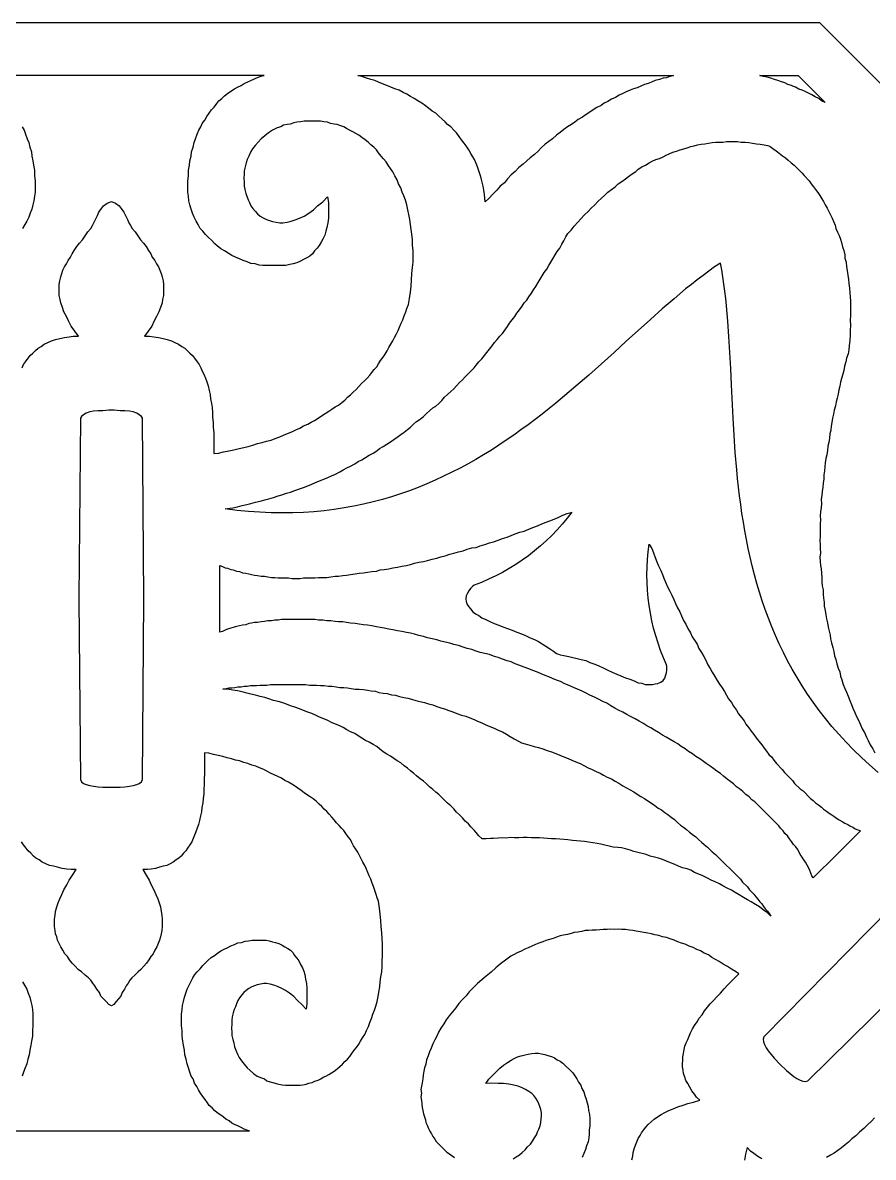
# Model space of a CAD drawing. Extents: x -535 to 535, y -535 to 535.
# Drawn here: x 106.7 to 187.3, y 332.5 to 440 of the extents above; entities that cross this region are included whole.
import ezdxf

# ---------------------------------------------------------------- set-up
doc = ezdxf.new("R2010")
doc.units = 0
doc.layers.add('LAYER_1', color=18, linetype='CONTINUOUS')
doc.layers.add('LAYER_2', color=150, linetype='CONTINUOUS')

msp = doc.modelspace()

# ---------------------------------------------------------------- linework, layer by layer
at = {"layer": 'LAYER_1'}
for points in [[(106.65, 407.3), (106.8, 407.62), (106.99, 407.88), (107.24, 408.21), (107.43, 408.47), (107.68, 408.69), (107.92, 408.95), (108.17, 409.17), (108.46, 409.33), (108.76, 409.54), (109.1, 409.7), (109.44, 409.86), (109.83, 409.97), (110.22, 410.08), (110.66, 410.18), (111.11, 410.24), (111.5, 410.29), (111.99, 410.29), (111.64, 410.77), (111.3, 411.25), (111.06, 411.74), (110.86, 412.16), (110.62, 412.59), (110.47, 413.02), (110.32, 413.45), (110.27, 413.77), (110.18, 414.14), (110.18, 414.52), (110.18, 414.89), (110.18, 415.21), (110.22, 415.53), (110.32, 415.91), (110.42, 416.23), (110.52, 416.55), (110.66, 416.87), (110.86, 417.14), (111.01, 417.46), (111.25, 417.78), (111.4, 418.1), (111.59, 418.42), (111.84, 418.8), (112.08, 419.12), (112.38, 419.44), (112.62, 419.81), (112.87, 420.19), (113.16, 420.51), (113.31, 420.77), (113.45, 421.04), (113.6, 421.36), (113.8, 421.74), (113.94, 422.06), (114.19, 422.38), (114.38, 422.65), (114.73, 422.91), (115.12, 423.07), (115.51, 422.91), (115.85, 422.65), (116.05, 422.38), (116.29, 422.06), (116.44, 421.74), (116.64, 421.36), (116.78, 421.04), (116.93, 420.77), (117.08, 420.51), (117.37, 420.19), (117.62, 419.81), (117.86, 419.44), (118.15, 419.12), (118.4, 418.8), (118.64, 418.42), (118.84, 418.1), (118.99, 417.78), (119.23, 417.46), (119.38, 417.14), (119.57, 416.87), (119.72, 416.55), (119.82, 416.23), (119.92, 415.91), (120.01, 415.53), (120.06, 415.21), (120.06, 414.89), (120.06, 414.52), (120.06, 414.14), (119.97, 413.77), (119.92, 413.45), (119.77, 413.02), (119.62, 412.59), (119.38, 412.16), (119.18, 411.74), (118.94, 411.25), (118.6, 410.77), (118.25, 410.29), (118.74, 410.29), (119.13, 410.24), (119.57, 410.18), (120.01, 410.08), (120.41, 409.97), (120.8, 409.86), (121.14, 409.7), (121.48, 409.54), (121.78, 409.33), (122.07, 409.17), (122.31, 408.95), (122.56, 408.69), (122.8, 408.47), (123, 408.21), (123.24, 407.88), (123.44, 407.62), (123.59, 407.3), (123.73, 406.98), (123.88, 406.71), (124.03, 406.33), (124.17, 405.96), (124.27, 405.58), (124.37, 405.16), (124.47, 404.78), (124.52, 404.35), (124.61, 403.93), (124.66, 403.55), (124.71, 403.07), (124.71, 402.64), (124.76, 402.16), (124.76, 401.68), (124.81, 401.15), (124.81, 400.66), (124.81, 400.18), (124.81, 399.7), (124.81, 399.17), (125.25, 399.22), (125.74, 399.33), (126.23, 399.43), (126.72, 399.54), (127.21, 399.65), (127.65, 399.76), (128.09, 399.86), (128.53, 399.97), (128.97, 400.13), (129.41, 400.24), (129.8, 400.34), (130.24, 400.45), (130.63, 400.61), (131.08, 400.77), (131.42, 400.93), (131.81, 401.09), (132.2, 401.25), (132.59, 401.41), (132.98, 401.57), (133.33, 401.79), (133.72, 401.95), (134.06, 402.16), (134.35, 402.32), (134.7, 402.54), (135.04, 402.75), (135.38, 402.96), (135.72, 403.18), (136.02, 403.39), (136.31, 403.61), (136.65, 403.77), (136.95, 404.03), (137.24, 404.25), (137.49, 404.52), (137.78, 404.73), (138.02, 405), (138.32, 405.26), (138.56, 405.53), (138.81, 405.8), (139.1, 406.07), (139.35, 406.33), (139.59, 406.6), (139.79, 406.87), (140.03, 407.14), (140.28, 407.4), (140.42, 407.67), (140.62, 407.99), (140.86, 408.31), (141.06, 408.58), (141.25, 408.9), (141.4, 409.22), (141.6, 409.54), (141.79, 409.86), (141.94, 410.18), (142.14, 410.51), (142.28, 410.83), (142.43, 411.15), (142.58, 411.52), (142.72, 411.84), (142.87, 412.22), (143.02, 412.59), (143.11, 412.91), (143.26, 413.29), (143.36, 413.87), (143.46, 414.46), (143.51, 415.05), (143.56, 415.64), (143.6, 416.23), (143.65, 416.82), (143.7, 417.3), (143.7, 417.83), (143.7, 418.42), (143.65, 418.9), (143.65, 419.44), (143.6, 419.97), (143.51, 420.4), (143.46, 420.88), (143.41, 421.36), (143.31, 421.84), (143.21, 422.27), (143.11, 422.75), (142.97, 423.18), (142.82, 423.61), (142.67, 423.93), (142.53, 424.36), (142.33, 424.73), (142.18, 425.11), (141.99, 425.48), (141.79, 425.86), (141.55, 426.18), (141.35, 426.5), (141.16, 426.82), (140.91, 427.09), (140.67, 427.35), (140.42, 427.67), (140.23, 427.94), (139.98, 428.21), (139.69, 428.42), (139.44, 428.69), (139.15, 428.9), (138.86, 429.12), (138.56, 429.33), (138.27, 429.49), (137.98, 429.65), (137.68, 429.81), (137.39, 429.97), (137.14, 430.13), (136.85, 430.24), (136.51, 430.35), (136.21, 430.4), (135.87, 430.45), (135.58, 430.56), (135.24, 430.62), (134.94, 430.67), (133.38, 430.67), (133.03, 430.62), (132.69, 430.56), (132.4, 430.51), (132.05, 430.4), (131.76, 430.35), (131.42, 430.29), (131.17, 430.13), (130.83, 430.03), (130.39, 429.81), (130, 429.55), (129.66, 429.28), (129.31, 429.01), (129.02, 428.69), (128.73, 428.37), (128.48, 428.05), (128.29, 427.73), (128.14, 427.35), (127.99, 427.03), (127.89, 426.71), (127.8, 426.34), (127.7, 425.96), (127.7, 425.64), (127.65, 425.27), (127.7, 424.89), (127.7, 424.52), (127.75, 424.2), (127.85, 423.82), (127.94, 423.56), (128.09, 423.23), (128.19, 422.97), (128.33, 422.65), (128.53, 422.38), (128.77, 422.11), (128.97, 421.9), (129.22, 421.68), (129.51, 421.52), (129.8, 421.36), (130.1, 421.26), (130.39, 421.15), (130.73, 421.1), (131.08, 421.04), (131.37, 421.04), (131.76, 421.1), (132.15, 421.2), (132.54, 421.31), (132.93, 421.47), (133.38, 421.68), (133.82, 421.95), (134.26, 422.27), (134.65, 422.65), (135.14, 423.02), (135.58, 423.5), (135.68, 422.97), (135.68, 422.43), (135.68, 421.95), (135.68, 421.47), (135.63, 421.04), (135.53, 420.61), (135.43, 420.24), (135.33, 419.86), (135.19, 419.54), (134.99, 419.22), (134.79, 418.9), (134.6, 418.63), (134.35, 418.37), (134.16, 418.1), (133.91, 417.89), (133.62, 417.73), (133.33, 417.57), (133.03, 417.4), (132.69, 417.24), (132.35, 417.14), (132.01, 417.08), (131.66, 416.98), (129.46, 416.98), (129.12, 417.03), (128.73, 417.14), (128.33, 417.19), (127.99, 417.35), (127.6, 417.46), (127.26, 417.62), (126.87, 417.78), (126.52, 417.94), (126.18, 418.15), (125.84, 418.37), (125.5, 418.58), (125.15, 418.85), (124.91, 419.06), (124.61, 419.38), (124.32, 419.65), (124.03, 419.92), (123.78, 420.24), (123.54, 420.51), (123.34, 420.88), (123.15, 421.2), (122.95, 421.58), (122.8, 421.95), (122.66, 422.33), (122.56, 422.75), (122.46, 423.13), (122.41, 423.56), (122.36, 423.93), (122.36, 424.46), (122.36, 425), (122.41, 425.53), (122.41, 426.02), (122.51, 426.5), (122.56, 426.92), (122.66, 427.35), (122.71, 427.78), (122.85, 428.21), (122.95, 428.64), (123.1, 429.01), (123.24, 429.44), (123.39, 429.81), (123.59, 430.13), (123.73, 430.45), (123.98, 430.78), (124.17, 431.1), (124.37, 431.42), (124.61, 431.74), (124.86, 432.01), (125.1, 432.33), (125.3, 432.59), (125.59, 432.81), (125.84, 433.08), (126.13, 433.29), (126.43, 433.5), (126.77, 433.72), (127.06, 433.88), (127.4, 434.04), (127.7, 434.25), (128.04, 434.41), (128.33, 434.52), (128.68, 434.68), (129.02, 434.84), (129.41, 434.95), (129.58, 435), (115.12, 435), (100.66, 435)], [(106.65, 430.13), (106.85, 429.81), (106.99, 429.44), (107.14, 429.01), (107.29, 428.64), (107.39, 428.21), (107.53, 427.78), (107.58, 427.35), (107.68, 426.92), (107.73, 426.5), (107.83, 426.02), (107.83, 425.53), (107.88, 425), (107.88, 424.46), (107.88, 423.93), (107.83, 423.56), (107.78, 423.13), (107.68, 422.75), (107.58, 422.33), (107.43, 421.95), (107.29, 421.58), (107.09, 421.2), (106.9, 420.88), (106.7, 420.51)], [(187.79, 368.96), (186.97, 369.67), (186.2, 370.38), (185.45, 371.11), (184.74, 371.84), (184.05, 372.58), (183.4, 373.33), (182.78, 374.08), (182.19, 374.84), (181.62, 375.61), (181.09, 376.38), (180.58, 377.16), (180.09, 377.95), (179.63, 378.74), (179.2, 379.54), (178.79, 380.34), (178.4, 381.14), (178.04, 381.95), (177.69, 382.76), (177.37, 383.58), (177.07, 384.4), (176.79, 385.22), (176.52, 386.04), (176.28, 386.87), (176.05, 387.7), (175.84, 388.53), (175.64, 389.36), (175.46, 390.19), (175.29, 391.02), (175.14, 391.85), (175, 392.68), (174.87, 393.51), (174.75, 394.34), (174.64, 395.17), (174.55, 396), (174.46, 396.82), (174.38, 397.65), (174.24, 399.29), (174.13, 400.91), (174.04, 402.52), (173.88, 405.69), (173.81, 407.24), (173.73, 408.76), (173.64, 410.26), (173.54, 411.73), (173.41, 413.16), (173.33, 413.86), (173.25, 414.56), (173.16, 415.24), (173.06, 415.92), (172.95, 416.58), (172.82, 417.23), (172.28, 416.86), (171.73, 416.47), (171.18, 416.06), (170.63, 415.64), (170.08, 415.21), (169.53, 414.77), (168.43, 413.84), (167.32, 412.88), (166.19, 411.89), (163.91, 409.82), (162.75, 408.76), (161.56, 407.69), (160.36, 406.62), (159.13, 405.55), (157.87, 404.48), (157.23, 403.96), (156.59, 403.44), (155.94, 402.92), (155.27, 402.41), (154.6, 401.91), (153.93, 401.41), (153.24, 400.92), (152.54, 400.44), (151.84, 399.97), (151.12, 399.51), (150.39, 399.06), (149.66, 398.63), (148.91, 398.2), (148.15, 397.79), (147.38, 397.4), (146.6, 397.02), (145.81, 396.65), (145.01, 396.3), (144.19, 395.97), (143.36, 395.66), (142.52, 395.36), (141.66, 395.08), (140.79, 394.83), (139.91, 394.59), (139.01, 394.38), (138.1, 394.19), (137.17, 394.02), (136.23, 393.88), (135.27, 393.76), (134.3, 393.67), (133.31, 393.6), (132.3, 393.56), (131.28, 393.55), (130.24, 393.56), (129.19, 393.61), (128.11, 393.68), (127.02, 393.79), (125.91, 393.93), (126.13, 393.98), (126.62, 394.03), (127.06, 394.14), (127.5, 394.25), (127.94, 394.35), (128.33, 394.46), (128.77, 394.57), (129.22, 394.67), (129.66, 394.78), (130.05, 394.89), (130.49, 395), (130.93, 395.16), (131.27, 395.26), (131.71, 395.42), (132.1, 395.53), (132.49, 395.69), (132.93, 395.85), (133.33, 395.96), (133.72, 396.12), (134.11, 396.28), (134.45, 396.44), (134.84, 396.6), (135.24, 396.76), (135.63, 396.92), (135.97, 397.08), (136.36, 397.24), (136.75, 397.46), (137.09, 397.62), (137.44, 397.83), (137.78, 397.99), (138.17, 398.2), (138.51, 398.42), (138.86, 398.58), (139.2, 398.79), (139.54, 399.01), (139.93, 399.22), (140.28, 399.43), (140.52, 399.65), (140.86, 399.86), (141.21, 400.08), (141.55, 400.29), (141.89, 400.5), (142.18, 400.72), (142.53, 400.99), (142.87, 401.2), (143.16, 401.47), (143.46, 401.68), (143.75, 401.95), (144.04, 402.22), (144.39, 402.43), (144.68, 402.7), (144.97, 402.96), (145.27, 403.23), (145.56, 403.5), (145.86, 403.66), (146.15, 403.93), (146.44, 404.19), (146.69, 404.52), (146.98, 404.78), (147.27, 405.05), (147.57, 405.32), (147.81, 405.58), (148.11, 405.91), (148.4, 406.17), (148.64, 406.44), (148.94, 406.76), (149.18, 406.98), (149.48, 407.3), (149.67, 407.56), (149.92, 407.88), (150.21, 408.15), (150.46, 408.47), (150.7, 408.74), (150.95, 409.06), (151.19, 409.38), (151.43, 409.7), (151.68, 409.97), (151.92, 410.29), (152.17, 410.56), (152.41, 410.88), (152.66, 411.2), (152.85, 411.52), (153.1, 411.84), (153.34, 412.16), (153.54, 412.48), (153.78, 412.81), (154.03, 413.13), (154.22, 413.45), (154.47, 413.71), (154.66, 414.04), (154.91, 414.36), (155.11, 414.68), (155.35, 415), (155.55, 415.37), (155.74, 415.69), (155.94, 416.01), (156.13, 416.34), (156.38, 416.66), (156.57, 416.98), (156.77, 417.3), (156.96, 417.62), (157.16, 417.99), (157.36, 418.31), (157.6, 418.63), (157.8, 419.01), (157.99, 419.33), (158.19, 419.7), (158.38, 420.03), (158.68, 420.35), (158.97, 420.72), (159.31, 421.1), (159.61, 421.42), (159.95, 421.79), (160.29, 422.11), (160.59, 422.43), (160.93, 422.75), (161.22, 423.07), (161.57, 423.39), (161.86, 423.66), (162.15, 423.93), (162.5, 424.2), (162.84, 424.46), (163.13, 424.73), (163.47, 424.95), (163.82, 425.21), (164.11, 425.43), (164.45, 425.69), (164.8, 425.91), (165.04, 426.12), (165.38, 426.34), (165.73, 426.5), (166.07, 426.71), (166.36, 426.87), (166.7, 427.03), (167.05, 427.14), (167.39, 427.3), (167.68, 427.46), (167.98, 427.57), (168.32, 427.73), (168.66, 427.83), (169, 427.94), (169.35, 428.05), (169.69, 428.15), (170.03, 428.26), (170.33, 428.32), (170.67, 428.42), (171.01, 428.48), (171.35, 428.53), (171.7, 428.58), (172.04, 428.64), (172.38, 428.69), (173.07, 428.69), (173.41, 428.74), (174.44, 428.74), (174.78, 428.69), (175.17, 428.69), (175.51, 428.64), (175.86, 428.58), (176.25, 428.53), (176.59, 428.48), (176.98, 428.42), (177.28, 428.37), (177.42, 428.33), (177.55, 428.26), (177.8, 428.09), (178.11, 427.85), (178.39, 427.64), (178.7, 427.4), (178.98, 427.2), (179.26, 426.99), (179.54, 426.72), (179.82, 426.51), (180.55, 425.79), (180.75, 425.51), (181.24, 425.02), (181.44, 424.74), (181.65, 424.46), (181.85, 424.18), (182.06, 423.9), (182.26, 423.62), (182.43, 423.3), (182.6, 423.06), (182.76, 422.74), (182.93, 422.42), (183.1, 422.1), (183.26, 421.79), (183.43, 421.47), (183.56, 421.11), (183.69, 420.83), (183.78, 420.51), (183.91, 420.15), (184.08, 419.83), (184.21, 419.48), (184.3, 419.16), (184.39, 418.76), (184.52, 418.41), (184.61, 418.02), (184.63, 417.69), (184.73, 417.3), (184.78, 416.87), (184.84, 416.51), (184.89, 416.08), (184.98, 415.68), (185, 415.29), (185.05, 414.85), (185.1, 414.42), (185.12, 414.03), (185.14, 413.63), (185.16, 413.16), (185.14, 412.73), (185.15, 412.26), (185.13, 411.82), (185.15, 411.35), (185.13, 410.85), (185.11, 410.41), (185.08, 409.9), (185.03, 409.43), (185.01, 409), (184.92, 408.63), (184.79, 408.23), (184.7, 407.86), (184.58, 407.46), (184.52, 407.06), (184.44, 406.7), (184.31, 406.29), (184.22, 405.93), (184.13, 405.56), (184.04, 405.2), (183.99, 404.8), (183.9, 404.43), (183.81, 404.07), (183.73, 403.7), (183.6, 403.3), (183.55, 402.9), (183.46, 402.53), (183.4, 402.13), (183.31, 401.77), (183.3, 401.4), (183.21, 401.04), (183.16, 400.64), (183.1, 400.24), (183.01, 399.87), (182.96, 399.47), (182.91, 399.07), (182.82, 398.71), (182.76, 398.31), (182.71, 397.91), (182.69, 397.55), (182.64, 397.15), (182.62, 396.78), (182.57, 396.38), (182.52, 395.98), (182.46, 395.58), (182.45, 395.22), (182.39, 394.82), (182.41, 394.43), (182.36, 394.03), (182.31, 393.7), (182.29, 393.26), (182.31, 392.94), (182.29, 392.5), (182.27, 392.14), (182.29, 391.75), (182.27, 391.31), (182.26, 390.95), (182.27, 390.55), (182.29, 390.16), (182.31, 389.76), (182.26, 389.36), (182.28, 388.96), (182.3, 388.57), (182.39, 388.24), (182.41, 387.85), (182.43, 387.45), (182.44, 387.05), (182.46, 386.66), (182.55, 386.26), (182.57, 385.87), (182.59, 385.47), (182.65, 385.11), (182.67, 384.71), (182.76, 384.32), (182.81, 383.89), (182.87, 383.53), (182.96, 383.14), (183.05, 382.74), (183.14, 382.35), (183.23, 381.96), (183.25, 381.63), (183.34, 381.24), (183.47, 380.81), (183.56, 380.42), (183.65, 380.02), (183.78, 379.67), (183.87, 379.27), (184, 378.85), (184.13, 378.49), (184.22, 378.1), (184.34, 377.74), (184.47, 377.31), (184.63, 376.92), (184.76, 376.57), (184.93, 376.18), (185.09, 375.79), (185.25, 375.4), (185.38, 375.04), (185.55, 374.65), (185.71, 374.26), (185.91, 373.91), (186.11, 373.48), (186.27, 373.09), (186.47, 372.74), (186.67, 372.32), (186.84, 372), (187.03, 371.57), (187.27, 371.19), (187.47, 370.83)], [(100.46, 335), (115.12, 335), (128.21, 335), (128.06, 335.05), (127.71, 335.16), (127.41, 335.32), (127.1, 335.48), (126.84, 335.59), (126.53, 335.75), (126.27, 335.96), (125.96, 336.12), (125.7, 336.34), (125.39, 336.55), (125.13, 336.71), (124.87, 336.92), (124.65, 337.19), (124.39, 337.41), (124.21, 337.67), (124, 337.99), (123.78, 338.26), (123.56, 338.58), (123.38, 338.9), (123.21, 339.22), (122.99, 339.54), (122.86, 339.92), (122.69, 340.19), (122.55, 340.56), (122.42, 340.99), (122.29, 341.36), (122.2, 341.79), (122.07, 342.22), (122.03, 342.65), (121.94, 343.13), (121.9, 343.5), (121.81, 343.98), (121.81, 344.47), (121.77, 345), (121.77, 345.53), (121.77, 346.07), (121.81, 346.5), (121.86, 346.87), (121.94, 347.25), (122.03, 347.67), (122.16, 348.05), (122.29, 348.42), (122.47, 348.8), (122.64, 349.12), (122.82, 349.49), (123.03, 349.81), (123.25, 350.08), (123.52, 350.35), (123.78, 350.67), (124.04, 350.94), (124.26, 351.15), (124.56, 351.42), (124.87, 351.63), (125.18, 351.85), (125.48, 352.06), (125.79, 352.22), (126.14, 352.38), (126.44, 352.54), (126.79, 352.65), (127.1, 352.81), (127.45, 352.86), (127.8, 352.97), (128.1, 353.02), (128.45, 353.08), (129.77, 353.08), (130.07, 353.02), (130.38, 352.92), (130.68, 352.86), (130.99, 352.75), (131.29, 352.59), (131.56, 352.43), (131.82, 352.27), (132.08, 352.11), (132.3, 351.9), (132.47, 351.63), (132.69, 351.36), (132.87, 351.1), (133.04, 350.78), (133.22, 350.46), (133.35, 350.13), (133.44, 349.81), (133.52, 349.39), (133.61, 348.96), (133.65, 348.53), (133.65, 348.05), (133.65, 347.57), (133.65, 347.03), (133.57, 346.55), (133.17, 346.98), (132.74, 347.35), (132.39, 347.73), (131.99, 348.05), (131.6, 348.32), (131.21, 348.53), (130.86, 348.69), (130.51, 348.8), (130.16, 348.9), (129.81, 348.96), (129.55, 348.96), (129.24, 348.9), (128.93, 348.85), (128.67, 348.74), (128.41, 348.64), (128.15, 348.48), (127.89, 348.32), (127.67, 348.1), (127.49, 347.89), (127.27, 347.62), (127.1, 347.35), (126.97, 347.03), (126.88, 346.76), (126.75, 346.5), (126.66, 346.18), (126.57, 345.8), (126.53, 345.48), (126.53, 345.11), (126.49, 344.73), (126.53, 344.36), (126.53, 344.04), (126.62, 343.66), (126.71, 343.34), (126.79, 342.97), (126.92, 342.65), (127.06, 342.27), (127.23, 341.95), (127.45, 341.63), (127.71, 341.31), (127.97, 340.99), (128.28, 340.72), (128.59, 340.45), (128.93, 340.19), (129.33, 340.03), (129.63, 339.92), (129.85, 339.76), (130.16, 339.65), (130.42, 339.6), (130.73, 339.49), (130.99, 339.44), (131.29, 339.38), (131.6, 339.33), (133, 339.33), (133.26, 339.38), (133.57, 339.44), (133.83, 339.54), (134.14, 339.6), (134.4, 339.7), (134.7, 339.81), (134.97, 339.92), (135.18, 340.08), (135.45, 340.19), (135.71, 340.35), (135.97, 340.51), (136.23, 340.67), (136.5, 340.88), (136.76, 341.1), (137.02, 341.31), (137.24, 341.58), (137.5, 341.79), (137.72, 342.06), (137.89, 342.33), (138.11, 342.65), (138.33, 342.91), (138.55, 343.23), (138.72, 343.5), (138.9, 343.82), (139.12, 344.14), (139.29, 344.52), (139.47, 344.89), (139.6, 345.27), (139.77, 345.64), (139.9, 346.07), (140.04, 346.44), (140.17, 346.82), (140.3, 347.25), (140.39, 347.73), (140.47, 348.16), (140.56, 348.64), (140.6, 349.12), (140.65, 349.6), (140.73, 350.08), (140.78, 350.56), (140.78, 351.1), (140.82, 351.58), (140.82, 352.17), (140.82, 352.7), (140.78, 353.24), (140.73, 353.77), (140.69, 354.36), (140.65, 354.95), (140.6, 355.54), (140.52, 356.12), (140.43, 356.77), (140.3, 357.09), (140.21, 357.41), (140.08, 357.78), (139.95, 358.16), (139.82, 358.48), (139.69, 358.85), (139.55, 359.17), (139.42, 359.49), (139.25, 359.87), (139.12, 360.14), (138.94, 360.46), (138.77, 360.78), (138.64, 361.1), (138.46, 361.42), (138.29, 361.69), (138.07, 362.01), (137.89, 362.33), (137.76, 362.6), (137.54, 362.86), (137.33, 363.18), (137.15, 363.45), (136.93, 363.67), (136.71, 363.93), (136.45, 364.2), (136.23, 364.47), (136.01, 364.74), (135.75, 365), (135.53, 365.27), (135.27, 365.48), (135.05, 365.75), (134.79, 365.97), (134.53, 366.23), (134.22, 366.45), (133.96, 366.66), (133.7, 366.82), (133.39, 367.04), (133.09, 367.25), (132.78, 367.46), (132.47, 367.68), (132.21, 367.84), (131.91, 368.05), (131.56, 368.21), (131.25, 368.43), (130.9, 368.59), (130.55, 368.75), (130.2, 368.91), (129.85, 369.07), (129.55, 369.23), (129.15, 369.39), (128.8, 369.55), (128.41, 369.66), (128.06, 369.82), (127.67, 369.92), (127.27, 370.08), (126.88, 370.14), (126.49, 370.24), (126.09, 370.35), (125.66, 370.46), (125.22, 370.56), (124.78, 370.67), (124.35, 370.78), (123.95, 370.83), (123.95, 370.3), (123.95, 369.87), (123.95, 369.33), (123.95, 368.85), (123.91, 368.32), (123.91, 367.84), (123.87, 367.36), (123.87, 366.93), (123.82, 366.5), (123.78, 366.07), (123.69, 365.64), (123.65, 365.22), (123.56, 364.84), (123.47, 364.41), (123.38, 364.04), (123.25, 363.67), (123.12, 363.34), (122.99, 363.02), (122.86, 362.7), (122.73, 362.38), (122.55, 362.11), (122.34, 361.79), (122.16, 361.53), (121.94, 361.31), (121.72, 361.04), (121.51, 360.83), (121.24, 360.67), (120.98, 360.46), (120.68, 360.3), (120.37, 360.14), (120.02, 360.08), (119.67, 359.98), (119.28, 359.87), (118.88, 359.81), (118.53, 359.76), (118.1, 359.76), (118.4, 359.23), (118.71, 358.75), (118.88, 358.32), (119.15, 357.84), (119.32, 357.41), (119.5, 356.98), (119.63, 356.61), (119.76, 356.23), (119.84, 355.8), (119.89, 355.43), (119.93, 355.05), (119.93, 354.68), (119.93, 354.36), (119.89, 353.99), (119.84, 353.66), (119.76, 353.4), (119.67, 353.08), (119.54, 352.75), (119.41, 352.43), (119.23, 352.11), (119.06, 351.79), (118.84, 351.52), (118.66, 351.2), (118.45, 350.88), (118.18, 350.62), (117.92, 350.29), (117.66, 350.08), (117.35, 349.76), (117.05, 349.49), (116.87, 349.28), (116.7, 349.01), (116.52, 348.74), (116.35, 348.42), (116.13, 348.1), (116, 347.78), (115.78, 347.51), (115.56, 347.25), (115.34, 346.98), (115.12, 346.86), (114.87, 346.98), (114.62, 347.25), (114.38, 347.51), (114.13, 347.78), (113.99, 348.1), (113.74, 348.42), (113.55, 348.74), (113.35, 349.01), (113.16, 349.28), (112.96, 349.49), (112.62, 349.76), (112.27, 350.08), (111.98, 350.29), (111.69, 350.62), (111.39, 350.88), (111.15, 351.2), (110.95, 351.52), (110.71, 351.79), (110.51, 352.11), (110.32, 352.43), (110.17, 352.75), (110.02, 353.08), (109.93, 353.4), (109.83, 353.66), (109.78, 353.99), (109.73, 354.36), (109.73, 354.68), (109.73, 355.05), (109.78, 355.43), (109.83, 355.8), (109.93, 356.23), (110.07, 356.61), (110.22, 356.98), (110.42, 357.41), (110.61, 357.84), (110.9, 358.32), (111.1, 358.75), (111.44, 359.23), (111.79, 359.76), (111.3, 359.76), (110.9, 359.81), (110.46, 359.87), (110.02, 359.98), (109.63, 360.08), (109.24, 360.14), (108.9, 360.3), (108.56, 360.46), (108.26, 360.67), (107.97, 360.83), (107.72, 361.04), (107.48, 361.31), (107.23, 361.53), (107.04, 361.79), (106.79, 362.11), (106.6, 362.38)], [(188.88, 356.04), (176.95, 343.91), (176.87, 343.69), (176.9, 343.44), (176.99, 343.19), (177.16, 342.87), (177.36, 342.59), (177.64, 342.24), (177.91, 341.89), (178.5, 341.3), (179.09, 340.72), (179.44, 340.44), (179.79, 340.17), (180.07, 339.96), (180.39, 339.8), (180.64, 339.7), (180.89, 339.67), (181.11, 339.76), (193.24, 351.68)], [(164.43, 332.25), (164.53, 332.6), (164.57, 332.94), (164.67, 333.29), (164.77, 333.64), (164.91, 333.96), (165.04, 334.28), (165.21, 334.57), (165.34, 334.82), (165.53, 335.08), (165.77, 335.37), (165.99, 335.6), (166.26, 335.87), (166.55, 336.1), (166.85, 336.33), (167.21, 336.57), (167.57, 336.75), (167.93, 336.92), (168.35, 337.1), (168.78, 337.28), (169.31, 337.43), (169.73, 337.61), (170.29, 337.73), (170.88, 337.9), (170.57, 338.21), (170.36, 338.49), (170.12, 338.81), (169.92, 339.16), (169.75, 339.48), (169.54, 339.77), (169.44, 340.1), (169.33, 340.43), (169.3, 340.76), (169.23, 341.06), (169.23, 341.37), (169.26, 341.71), (169.26, 342.02), (169.32, 342.33), (169.39, 342.71), (169.46, 343.03), (169.59, 343.34), (169.73, 343.66), (169.86, 343.98), (170, 344.3), (170.17, 344.66), (170.37, 344.99), (170.61, 345.35), (170.82, 345.68), (171.09, 346.01), (171.33, 346.38), (171.6, 346.71), (171.87, 347.04), (172.17, 347.35), (172.48, 347.72), (172.82, 348.06), (173.17, 348.47), (173.51, 348.81), (173.89, 349.19), (174.19, 349.49), (174.57, 349.87), (174.25, 350.11), (173.87, 350.34), (173.49, 350.57), (173.1, 350.81), (172.72, 351.04), (172.36, 351.24), (172.01, 351.44), (171.69, 351.69), (171.3, 351.85), (170.95, 352.05), (170.59, 352.19), (170.23, 352.39), (169.87, 352.52), (169.48, 352.69), (169.15, 352.79), (168.79, 352.92), (168.43, 353.06), (168.07, 353.19), (167.71, 353.32), (167.34, 353.39), (166.98, 353.52), (166.61, 353.59), (166.31, 353.66), (165.95, 353.73), (165.58, 353.79), (165.21, 353.86), (164.84, 353.92), (164.54, 353.99), (164.21, 354.03), (163.84, 354.09), (163.46, 354.09), (163.13, 354.12), (162.78, 354.09), (162.45, 354.12), (162.1, 354.09), (161.73, 354.08), (161.39, 354.05), (161.04, 354.01), (160.67, 354.01), (160.32, 353.98), (160.02, 353.98), (159.71, 353.91), (159.32, 353.84), (158.98, 353.81), (158.7, 353.71), (158.35, 353.61), (157.97, 353.54), (157.65, 353.47), (157.3, 353.37), (156.98, 353.23), (156.63, 353.13), (156.28, 353.03), (156, 352.93), (155.61, 352.79), (155.29, 352.65), (154.97, 352.52), (154.62, 352.35), (154.3, 352.21), (153.94, 352.04), (153.58, 351.87), (153.29, 351.7), (152.97, 351.57), (152.46, 351.18), (151.98, 350.82), (151.53, 350.44), (151.09, 350.05), (150.64, 349.67), (150.23, 349.32), (149.82, 348.97), (149.44, 348.6), (149.03, 348.18), (148.72, 347.81), (148.34, 347.43), (148.03, 347.06), (147.75, 346.66), (147.44, 346.29), (147.13, 345.91), (146.85, 345.51), (146.61, 345.15), (146.33, 344.75), (146.12, 344.35), (145.95, 343.99), (145.78, 343.64), (145.57, 343.24), (145.43, 342.85), (145.26, 342.49), (145.12, 342.11), (144.98, 341.72), (144.9, 341.34), (144.8, 340.99), (144.73, 340.67), (144.66, 340.29), (144.63, 339.95), (144.56, 339.57), (144.49, 339.25), (144.45, 338.91), (144.49, 338.57), (144.45, 338.23), (144.49, 337.89), (144.52, 337.56), (144.56, 337.22), (144.63, 336.92), (144.7, 336.62), (144.77, 336.32), (144.88, 336.06), (144.92, 335.79), (145.03, 335.53), (145.17, 335.24), (145.28, 334.98), (145.46, 334.73), (145.57, 334.47), (145.75, 334.21), (145.9, 333.99), (146.89, 333), (147.14, 332.82), (147.4, 332.64), (147.62, 332.49)], [(106.7, 349.12), (106.89, 348.8), (107.09, 348.42), (107.23, 348.05), (107.38, 347.67), (107.48, 347.25), (107.58, 346.87), (107.63, 346.5), (107.67, 346.07), (107.67, 345.53), (107.67, 345), (107.63, 344.47), (107.63, 343.98), (107.53, 343.5), (107.48, 343.13), (107.38, 342.65), (107.33, 342.22), (107.19, 341.79), (107.09, 341.36), (106.94, 340.99), (106.79, 340.56), (106.65, 340.19)], [(153.18, 332.37), (153.47, 332.54), (153.8, 332.74), (154.03, 332.97), (154.32, 333.2), (154.56, 333.5), (154.82, 333.76), (155.02, 334.02), (155.22, 334.35), (155.39, 334.64), (155.48, 334.92), (155.61, 335.17), (155.74, 335.49), (155.81, 335.8), (155.84, 336.14), (155.87, 336.42), (155.87, 336.73), (155.8, 337.02), (155.72, 337.32), (155.61, 337.58), (155.5, 337.85), (155.33, 338.1), (155.15, 338.35), (154.96, 338.54), (154.68, 338.75), (154.35, 338.92), (154.03, 339.09), (153.67, 339.23), (153.24, 339.35), (152.77, 339.44), (152.27, 339.49), (151.76, 339.48), (151.18, 339.52), (150.6, 339.49), (150.88, 339.9), (151.26, 340.28), (151.6, 340.62), (151.94, 340.96), (152.27, 341.23), (152.64, 341.47), (153, 341.71), (153.29, 341.87), (153.61, 342.01), (153.96, 342.11), (154.31, 342.22), (154.62, 342.28), (154.97, 342.32), (155.28, 342.38), (155.59, 342.38), (155.88, 342.31), (156.18, 342.23), (156.48, 342.16), (156.81, 342.06), (157.1, 341.92), (157.36, 341.74), (157.65, 341.6), (157.9, 341.42), (158.83, 340.49), (159.04, 340.21), (159.22, 339.95), (159.39, 339.63), (159.6, 339.35), (159.7, 339.02), (159.87, 338.69), (159.98, 338.36), (160.11, 338), (160.21, 337.67), (160.28, 337.31), (160.34, 336.94), (160.41, 336.57), (160.44, 336.17), (160.44, 335.86), (160.44, 335.48), (160.39, 335.07), (160.39, 334.7), (160.36, 334.35), (160.28, 333.97), (160.14, 333.58), (160.04, 333.23), (159.9, 332.85), (159.73, 332.49)], [(187.43, 336.25), (187.13, 335.94), (186.75, 335.57), (186.41, 335.23), (186, 334.88), (185.66, 334.54), (185.28, 334.24), (184.98, 333.93), (184.64, 333.67), (184.31, 333.4), (183.94, 333.16), (183.6, 332.9), (183.26, 332.7), (182.89, 332.47)], [(176.74, 332.34), (176.36, 332.58), (176.01, 332.85), (175.69, 333.09), (175.35, 333.43), (175.21, 332.81), (175.11, 332.23)]]:
    msp.add_lwpolyline(points, dxfattribs=at)
for points in [[(168.03, 434.89), (167.73, 434.79), (167.39, 434.73), (167.05, 434.63), (166.66, 434.52), (166.31, 434.36), (165.97, 434.25), (165.63, 434.15), (165.28, 433.98), (164.94, 433.82), (164.6, 433.72), (164.26, 433.61), (163.91, 433.45), (163.57, 433.29), (163.23, 433.13), (162.89, 432.91), (162.5, 432.75), (162.15, 432.54), (161.81, 432.38), (161.52, 432.17), (161.12, 431.95), (160.78, 431.74), (160.44, 431.52), (160.1, 431.31), (159.75, 431.04), (159.36, 430.83), (159.02, 430.56), (158.73, 430.35), (158.34, 430.13), (157.99, 429.87), (157.65, 429.6), (157.31, 429.33), (156.92, 429.01), (156.57, 428.74), (156.23, 428.48), (155.84, 428.15), (155.55, 427.83), (155.2, 427.51), (154.81, 427.19), (154.47, 426.92), (154.13, 426.6), (153.73, 426.28), (153.39, 425.91), (153, 425.59), (152.66, 425.21), (152.36, 424.84), (151.97, 424.52), (151.63, 424.14), (151.24, 423.72), (150.9, 423.39), (150.55, 423.02), (150.5, 423.39), (150.46, 423.72), (150.41, 424.14), (150.36, 424.52), (150.26, 424.89), (150.16, 425.27), (150.06, 425.59), (149.92, 425.96), (149.82, 426.34), (149.67, 426.66), (149.53, 427.03), (149.38, 427.3), (149.18, 427.62), (148.99, 427.94), (148.74, 428.32), (148.55, 428.58), (148.3, 428.9), (148.06, 429.22), (147.81, 429.55), (147.57, 429.81), (147.27, 430.13), (146.98, 430.35), (146.74, 430.62), (146.44, 430.88), (146.15, 431.15), (145.86, 431.42), (145.51, 431.63), (145.17, 431.9), (144.88, 432.11), (144.53, 432.38), (144.14, 432.59), (143.8, 432.81), (143.46, 433.02), (143.11, 433.24), (142.77, 433.4), (142.38, 433.61), (141.99, 433.72), (141.6, 433.88), (141.21, 434.04), (140.81, 434.2), (140.42, 434.36), (140.08, 434.52), (139.69, 434.63), (139.3, 434.73), (138.86, 434.89), (138.47, 435), (168.37, 435)], [(179.75, 433.95), (179.55, 434.04), (179.21, 434.15), (178.92, 434.31), (178.62, 434.41), (178.28, 434.52), (177.94, 434.63), (177.6, 434.73), (177.25, 434.84), (176.91, 434.89), (176.57, 435), (180.18, 435), (182.74, 432.44), (182.42, 432.61), (182.14, 432.82), (181.82, 432.98), (181.5, 433.15), (181.19, 433.32), (180.87, 433.48), (180.59, 433.61), (180.26, 433.71), (179.95, 433.88)], [(115.12, 367.56), (115.95, 367.56), (116.39, 367.61), (116.83, 367.67), (117.18, 367.72), (117.52, 367.83), (117.76, 367.93), (117.96, 368.09), (118.06, 368.31), (118.2, 385.31), (118.2, 385.48), (118.06, 402.54), (117.96, 402.7), (117.76, 402.86), (117.52, 403.02), (117.18, 403.12), (116.83, 403.18), (116.39, 403.23), (115.95, 403.23), (115.37, 403.29), (115.12, 403.29), (114.87, 403.29), (114.29, 403.23), (113.85, 403.23), (113.41, 403.18), (113.06, 403.12), (112.72, 403.02), (112.48, 402.86), (112.28, 402.7), (112.18, 402.54), (112.04, 385.48), (112.04, 385.31), (112.18, 368.31), (112.28, 368.09), (112.48, 367.93), (112.72, 367.83), (113.06, 367.72), (113.41, 367.67), (113.85, 367.61), (114.29, 367.56)], [(149.5, 386.71), (149.38, 386.6), (149.13, 386.38), (148.99, 386.17), (148.84, 385.9), (148.74, 385.69), (148.69, 385.42), (148.74, 385.15), (148.84, 384.89), (148.99, 384.67), (149.13, 384.46), (149.38, 384.19), (149.62, 383.98), (149.92, 383.82), (150.21, 383.6), (150.6, 383.44), (150.99, 383.28), (151.39, 383.07), (151.83, 382.91), (152.22, 382.75), (152.66, 382.59), (153.1, 382.43), (153.54, 382.27), (153.98, 382.11), (154.37, 381.95), (154.81, 381.73), (155.2, 381.57), (155.59, 381.36), (155.94, 381.14), (156.28, 380.93), (156.62, 380.72), (157.01, 380.45), (157.31, 380.23), (157.47, 380.16), (157.63, 380.1), (157.99, 380.04), (158.46, 379.95), (158.85, 379.86), (159.24, 379.77), (159.64, 379.68), (160.07, 379.56), (160.46, 379.39), (160.92, 379.23), (161.31, 379.07), (161.73, 378.87), (162.16, 378.67), (162.58, 378.48), (163.01, 378.28), (163.4, 378.11), (163.82, 377.92), (164.25, 377.79), (164.64, 377.63), (165.03, 377.46), (165.39, 377.41), (165.71, 377.31), (166.04, 377.29), (166.4, 377.31), (166.65, 377.35), (166.91, 377.4), (167.17, 377.52), (167.39, 377.68), (167.55, 377.9), (167.63, 378.12), (167.71, 378.41), (167.76, 378.67), (167.74, 378.99), (167.73, 379.16), (167.43, 379.83), (167.16, 380.52), (166.92, 381.21), (166.7, 381.91), (166.5, 382.62), (166.33, 383.33), (166.19, 384.04), (166.08, 384.77), (165.99, 385.49), (165.92, 386.22), (165.88, 386.95), (165.87, 387.68), (165.88, 388.41), (165.92, 389.14), (165.99, 389.87), (166.09, 390.6), (166.12, 390.52), (166.32, 390.17), (166.48, 389.78), (166.64, 389.32), (166.81, 388.93), (166.97, 388.54), (167.17, 388.11), (167.33, 387.72), (167.46, 387.37), (167.66, 386.94), (167.82, 386.55), (168.02, 386.13), (168.22, 385.77), (168.42, 385.35), (168.58, 384.96), (168.75, 384.57), (168.98, 384.18), (169.14, 383.79), (169.34, 383.37), (169.54, 383.01), (169.74, 382.59), (169.98, 382.2), (170.14, 381.81), (170.38, 381.5), (170.62, 381.11), (170.78, 380.72), (171.02, 380.33), (171.25, 379.94), (171.45, 379.59), (171.65, 379.17), (171.85, 378.81), (172.05, 378.46), (172.29, 378.07), (172.52, 377.69), (172.73, 377.33), (173, 376.99), (173.2, 376.63), (173.4, 376.28), (173.6, 375.93), (173.88, 375.58), (174.08, 375.23), (174.35, 374.88), (174.55, 374.52), (174.83, 374.18), (175.07, 373.86), (175.23, 373.54), (175.51, 373.19), (175.74, 372.88), (175.98, 372.56), (176.22, 372.25), (176.46, 371.93), (176.74, 371.59), (176.97, 371.27), (177.18, 370.99), (177.42, 370.68), (177.66, 370.43), (177.9, 370.12), (178.14, 369.8), (178.69, 369.25), (178.9, 368.97), (179.66, 368.21), (179.86, 367.93), (180.38, 367.41), (180.66, 367.21), (181.35, 366.51), (181.63, 366.31), (181.84, 366.1), (182.12, 365.9), (182.4, 365.69), (182.61, 365.49), (182.89, 365.28), (183.13, 365.11), (183.38, 364.94), (183.59, 364.81), (183.84, 364.64), (184.08, 364.47), (184.36, 364.33), (184.61, 364.16), (184.89, 364.03), (185.1, 363.9), (185.39, 363.77), (185.6, 363.63), (185.85, 363.53), (186.1, 363.44), (183.86, 361.2), (181.63, 358.97), (181.5, 359.18), (181.4, 359.43), (181.3, 359.68), (181.17, 359.96), (181.04, 360.17), (180.9, 360.46), (180.73, 360.7), (180.56, 360.95), (180.39, 361.19), (180.26, 361.48), (180.13, 361.69), (179.96, 361.93), (179.75, 362.14), (179.55, 362.42), (179.38, 362.67), (179.17, 362.95), (178.93, 363.19), (178.76, 363.44), (178.52, 363.68), (178.35, 363.92), (176.1, 366.17), (175.82, 366.38), (175.54, 366.65), (175.23, 366.89), (174.95, 367.17), (174.63, 367.41), (174.35, 367.61), (174.08, 367.89), (173.8, 368.09), (173.48, 368.33), (173.13, 368.61), (172.82, 368.85), (172.5, 369.08), (172.19, 369.32), (171.87, 369.56), (171.49, 369.8), (171.21, 370), (170.89, 370.24), (170.51, 370.48), (170.19, 370.72), (169.8, 370.95), (169.49, 371.19), (169.1, 371.43), (168.79, 371.67), (168.44, 371.87), (168.08, 372.07), (167.7, 372.31), (167.34, 372.51), (166.96, 372.74), (166.57, 372.98), (166.22, 373.18), (165.86, 373.38), (165.48, 373.62), (165.12, 373.82), (164.74, 374.05), (164.31, 374.25), (163.96, 374.45), (163.57, 374.69), (163.18, 374.85), (162.83, 375.05), (162.44, 375.29), (162.06, 375.52), (161.67, 375.69), (161.28, 375.92), (160.89, 376.09), (160.46, 376.29), (160.11, 376.49), (159.72, 376.65), (159.3, 376.85), (158.91, 377.01), (158.48, 377.21), (158.09, 377.37), (157.67, 377.57), (157.31, 377.7), (156.92, 377.86), (156.58, 378.02), (156.23, 378.15), (155.84, 378.31), (155.5, 378.47), (155.06, 378.63), (154.66, 378.79), (154.22, 378.95), (153.83, 379.11), (153.39, 379.27), (153, 379.43), (152.61, 379.54), (152.17, 379.7), (151.78, 379.86), (151.34, 379.97), (150.95, 380.13), (150.5, 380.23), (150.06, 380.34), (149.67, 380.45), (149.28, 380.61), (148.84, 380.72), (148.45, 380.82), (148.01, 380.98), (147.57, 381.09), (147.18, 381.2), (146.74, 381.3), (146.34, 381.41), (145.95, 381.52), (145.51, 381.62), (145.07, 381.73), (144.68, 381.84), (144.24, 381.95), (143.85, 382.05), (143.46, 382.16), (143.07, 382.21), (142.63, 382.32), (142.23, 382.37), (141.79, 382.48), (141.4, 382.53), (140.96, 382.64), (140.57, 382.69), (140.23, 382.75), (139.79, 382.85), (139.4, 382.91), (139, 382.96), (138.61, 383.01), (138.22, 383.07), (137.78, 383.12), (137.39, 383.18), (137.05, 383.23), (136.65, 383.23), (136.31, 383.28), (135.92, 383.34), (135.53, 383.34), (135.14, 383.39), (134.75, 383.39), (134.4, 383.44), (131.22, 383.44), (130.93, 383.39), (130.59, 383.39), (130.29, 383.34), (129.95, 383.34), (129.61, 383.28), (129.31, 383.23), (128.97, 383.18), (128.68, 383.18), (128.38, 383.12), (128.14, 383.07), (127.85, 382.96), (127.55, 382.91), (127.26, 382.85), (126.96, 382.8), (126.67, 382.69), (126.43, 382.64), (126.13, 382.53), (125.89, 382.43), (125.64, 382.32), (125.4, 382.27), (125.4, 385.42), (125.4, 388.58), (125.64, 388.47), (125.89, 388.36), (126.13, 388.31), (126.43, 388.2), (126.67, 388.15), (126.96, 388.04), (127.26, 387.99), (127.55, 387.88), (127.85, 387.83), (128.14, 387.77), (128.38, 387.72), (128.68, 387.67), (128.97, 387.61), (129.31, 387.56), (129.61, 387.56), (129.95, 387.51), (130.29, 387.45), (130.59, 387.45), (130.93, 387.4), (131.91, 387.4), (132.25, 387.35), (132.98, 387.35), (133.33, 387.4), (134.4, 387.4), (134.75, 387.45), (135.53, 387.45), (135.92, 387.51), (136.31, 387.56), (136.65, 387.56), (137.05, 387.61), (137.39, 387.67), (137.78, 387.72), (138.22, 387.77), (138.61, 387.83), (139, 387.88), (139.4, 387.94), (139.79, 387.99), (140.23, 388.04), (140.57, 388.15), (140.96, 388.2), (141.4, 388.26), (141.79, 388.36), (142.23, 388.42), (142.63, 388.52), (143.07, 388.58), (143.46, 388.68), (143.85, 388.79), (144.24, 388.9), (144.68, 388.95), (145.07, 389.06), (145.51, 389.17), (145.95, 389.27), (146.34, 389.38), (146.74, 389.49), (147.18, 389.65), (147.57, 389.75), (148.01, 389.86), (148.45, 389.97), (148.84, 390.13), (149.28, 390.24), (149.67, 390.29), (150.06, 390.45), (150.5, 390.56), (150.95, 390.72), (151.34, 390.82), (151.78, 390.98), (152.17, 391.14), (152.61, 391.25), (153, 391.41), (153.39, 391.57), (153.83, 391.73), (154.22, 391.84), (154.66, 392), (155.06, 392.16), (155.5, 392.32), (155.84, 392.48), (156.23, 392.64), (156.67, 392.8), (157.06, 392.96), (157.45, 393.12), (157.89, 393.34), (158.29, 393.5), (158.68, 393.6), (158.76, 393.64), (158.31, 393.06), (157.84, 392.49), (157.35, 391.94), (156.84, 391.42), (156.32, 390.91), (155.77, 390.42), (155.21, 389.95), (154.64, 389.5), (154.04, 389.08), (153.44, 388.67), (152.81, 388.29), (152.18, 387.92), (151.53, 387.58), (150.86, 387.27), (150.19, 386.97)], [(150.22, 362.67), (150.21, 362.69), (149.92, 362.96), (149.67, 363.28), (149.48, 363.49), (149.18, 363.81), (148.94, 364.08), (148.64, 364.35), (148.4, 364.67), (148.11, 364.94), (147.81, 365.2), (147.57, 365.53), (147.27, 365.79), (146.98, 366.06), (146.69, 366.33), (146.44, 366.6), (146.15, 366.86), (145.86, 367.08), (145.56, 367.34), (145.27, 367.61), (144.97, 367.88), (144.68, 368.15), (144.39, 368.36), (144.04, 368.63), (143.75, 368.9), (143.46, 369.11), (143.16, 369.38), (142.87, 369.59), (142.53, 369.86), (142.18, 370.07), (141.89, 370.29), (141.55, 370.5), (141.21, 370.71), (140.86, 370.93), (140.52, 371.19), (140.28, 371.41), (139.93, 371.62), (139.54, 371.84), (139.2, 372), (138.86, 372.21), (138.51, 372.43), (138.17, 372.64), (137.78, 372.8), (137.44, 373.01), (137.09, 373.23), (136.75, 373.39), (136.36, 373.55), (135.97, 373.71), (135.63, 373.87), (135.24, 374.03), (134.84, 374.19), (134.45, 374.4), (134.11, 374.56), (133.72, 374.67), (133.33, 374.83), (132.93, 374.99), (132.49, 375.15), (132.1, 375.26), (131.71, 375.42), (131.27, 375.58), (130.93, 375.69), (130.49, 375.79), (130.05, 375.95), (129.66, 376.06), (129.22, 376.17), (128.77, 376.28), (128.33, 376.38), (127.94, 376.49), (127.5, 376.6), (127.06, 376.7), (126.62, 376.76), (126.13, 376.86), (125.69, 376.86), (125.99, 376.92), (126.23, 376.97), (126.52, 376.97), (126.82, 377.02), (127.11, 377.08), (127.4, 377.08), (127.7, 377.13), (127.99, 377.13), (128.29, 377.19), (128.87, 377.19), (129.22, 377.24), (129.85, 377.24), (130.19, 377.29), (133.52, 377.29), (133.91, 377.24), (134.55, 377.24), (134.94, 377.19), (135.28, 377.19), (135.68, 377.13), (136.02, 377.13), (136.41, 377.08), (136.75, 377.02), (137.14, 377.02), (137.49, 376.97), (137.83, 376.92), (138.22, 376.86), (138.61, 376.86), (139, 376.81), (139.4, 376.76), (139.74, 376.7), (140.13, 376.65), (140.47, 376.54), (140.86, 376.49), (141.25, 376.44), (141.65, 376.33), (142.04, 376.28), (142.43, 376.17), (142.82, 376.06), (143.21, 376.01), (143.56, 375.9), (143.95, 375.79), (144.34, 375.69), (144.78, 375.58), (145.17, 375.47), (145.56, 375.37), (145.95, 375.21), (146.34, 375.1), (146.69, 374.99), (147.08, 374.83), (147.47, 374.72), (147.86, 374.56), (148.3, 374.4), (148.69, 374.3), (149.09, 374.14), (149.48, 373.98), (149.82, 373.82), (150.21, 373.66), (150.6, 373.49), (150.99, 373.33), (151.39, 373.17), (151.78, 372.96), (152.17, 372.8), (152.56, 372.59), (152.9, 372.37), (153.29, 372.16), (153.69, 371.94), (153.99, 371.78), (154.33, 371.68), (154.76, 371.55), (155.19, 371.43), (155.58, 371.33), (156.01, 371.21), (156.4, 371.05), (156.83, 370.92), (157.22, 370.76), (157.61, 370.59), (158, 370.43), (158.39, 370.27), (158.74, 370.14), (159.14, 369.97), (159.53, 369.81), (159.88, 369.61), (160.3, 369.41), (160.69, 369.25), (161.05, 369.05), (161.44, 368.88), (161.75, 368.72), (162.11, 368.52), (162.5, 368.35), (162.85, 368.15), (163.2, 367.95), (163.59, 367.71), (163.94, 367.51), (164.29, 367.31), (164.61, 367.14), (164.93, 366.91), (165.28, 366.7), (165.63, 366.5), (165.95, 366.26), (166.3, 366.06), (166.61, 365.82), (166.93, 365.58), (167.25, 365.42), (167.56, 365.18), (167.84, 364.97), (168.16, 364.74), (168.47, 364.5), (168.75, 364.22), (169.06, 363.98), (169.34, 363.78), (169.62, 363.57), (169.9, 363.3), (170.18, 363.09), (170.49, 362.85), (170.74, 362.61), (171.05, 362.37), (171.29, 362.13), (171.61, 361.89), (172.06, 361.44), (172.37, 361.2), (174.72, 358.85), (174.93, 358.57), (175.38, 358.12), (175.58, 357.84), (176, 357.42), (176.17, 357.18), (176.38, 356.97), (176.55, 356.72), (176.75, 356.52), (176.92, 356.27), (177.09, 356.02), (177.3, 355.82), (177.44, 355.61), (177.61, 355.36), (177.29, 355.67), (176.87, 355.94), (176.52, 356.22), (176.14, 356.45), (175.75, 356.69), (175.4, 356.89), (175.01, 357.12), (174.62, 357.36), (174.24, 357.6), (173.88, 357.8), (173.46, 358), (173.07, 358.23), (172.75, 358.4), (172.33, 358.6), (171.94, 358.76), (171.59, 358.96), (171.16, 359.16), (170.77, 359.32), (170.38, 359.49), (170.03, 359.69), (169.67, 359.82), (169.24, 359.94), (168.85, 360.1), (168.46, 360.27), (168.11, 360.4), (167.72, 360.56), (167.33, 360.72), (166.97, 360.85), (166.58, 360.94), (166.18, 361.03), (165.79, 361.2), (165.4, 361.29), (165.01, 361.38), (164.61, 361.47), (164.26, 361.6), (163.83, 361.72), (163.44, 361.82), (163.11, 361.84), (162.68, 361.89), (162.29, 361.98), (161.89, 362.07), (161.5, 362.16), (161.14, 362.22), (160.75, 362.31), (160.32, 362.36), (159.96, 362.42), (159.56, 362.44), (159.2, 362.5), (158.8, 362.51), (158.37, 362.57), (158.01, 362.62), (157.62, 362.64), (157.22, 362.66), (156.82, 362.68), (156.43, 362.7), (156.07, 362.75), (155.67, 362.77), (155.31, 362.76), (154.91, 362.78), (154.52, 362.79), (154.12, 362.81), (153.72, 362.76), (153.32, 362.78), (152.93, 362.8), (152.53, 362.74), (152.13, 362.76), (151.77, 362.74), (151.33, 362.72), (151.04, 362.71), (150.64, 362.66), (150.25, 362.68)]]:
    msp.add_lwpolyline(points, close=True, dxfattribs=at)
at = {"layer": 'LAYER_2'}
msp.add_lwpolyline([(182.25, -440), (440, -182.25), (440, 182.25), (182.25, 440), (-182.25, 440), (-440, 182.25), (-440, -182.25), (-182.25, -440)], close=True, dxfattribs=at)

doc.saveas('drawing.dxf')
